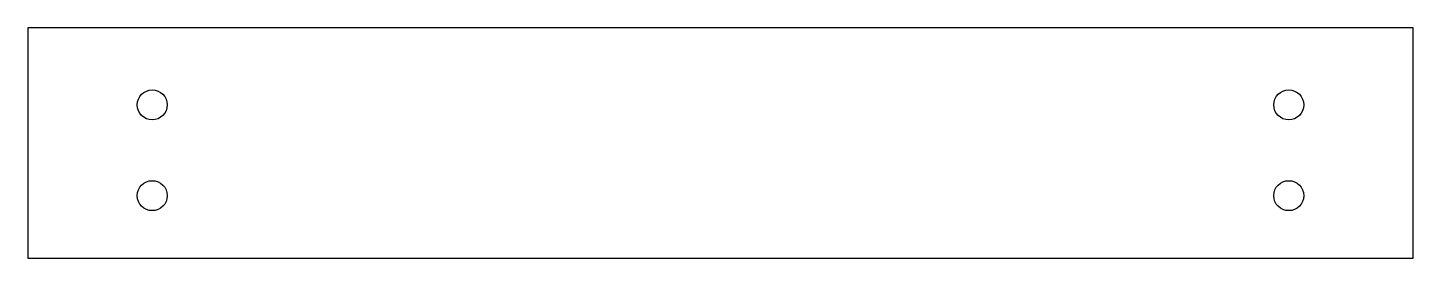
# Model space of a CAD drawing. Header units: millimetres. Extents: x 0 to 305, y 0 to 51.
import ezdxf

# ---------------------------------------------------------------- set-up
doc = ezdxf.new("R2010")
doc.units = ezdxf.units.MM

msp = doc.modelspace()

# ---------------------------------------------------------------- linework, layer by layer
msp.add_lwpolyline([(0, 0), (304.8, 0), (304.8, 50.8), (0, 50.8)], close=True)
for centre in [(27.4, 33.8), (277.4, 33.8), (27.4, 13.8), (277.4, 13.8)]:
    msp.add_circle(centre, 3.3)

doc.saveas('drawing.dxf')
